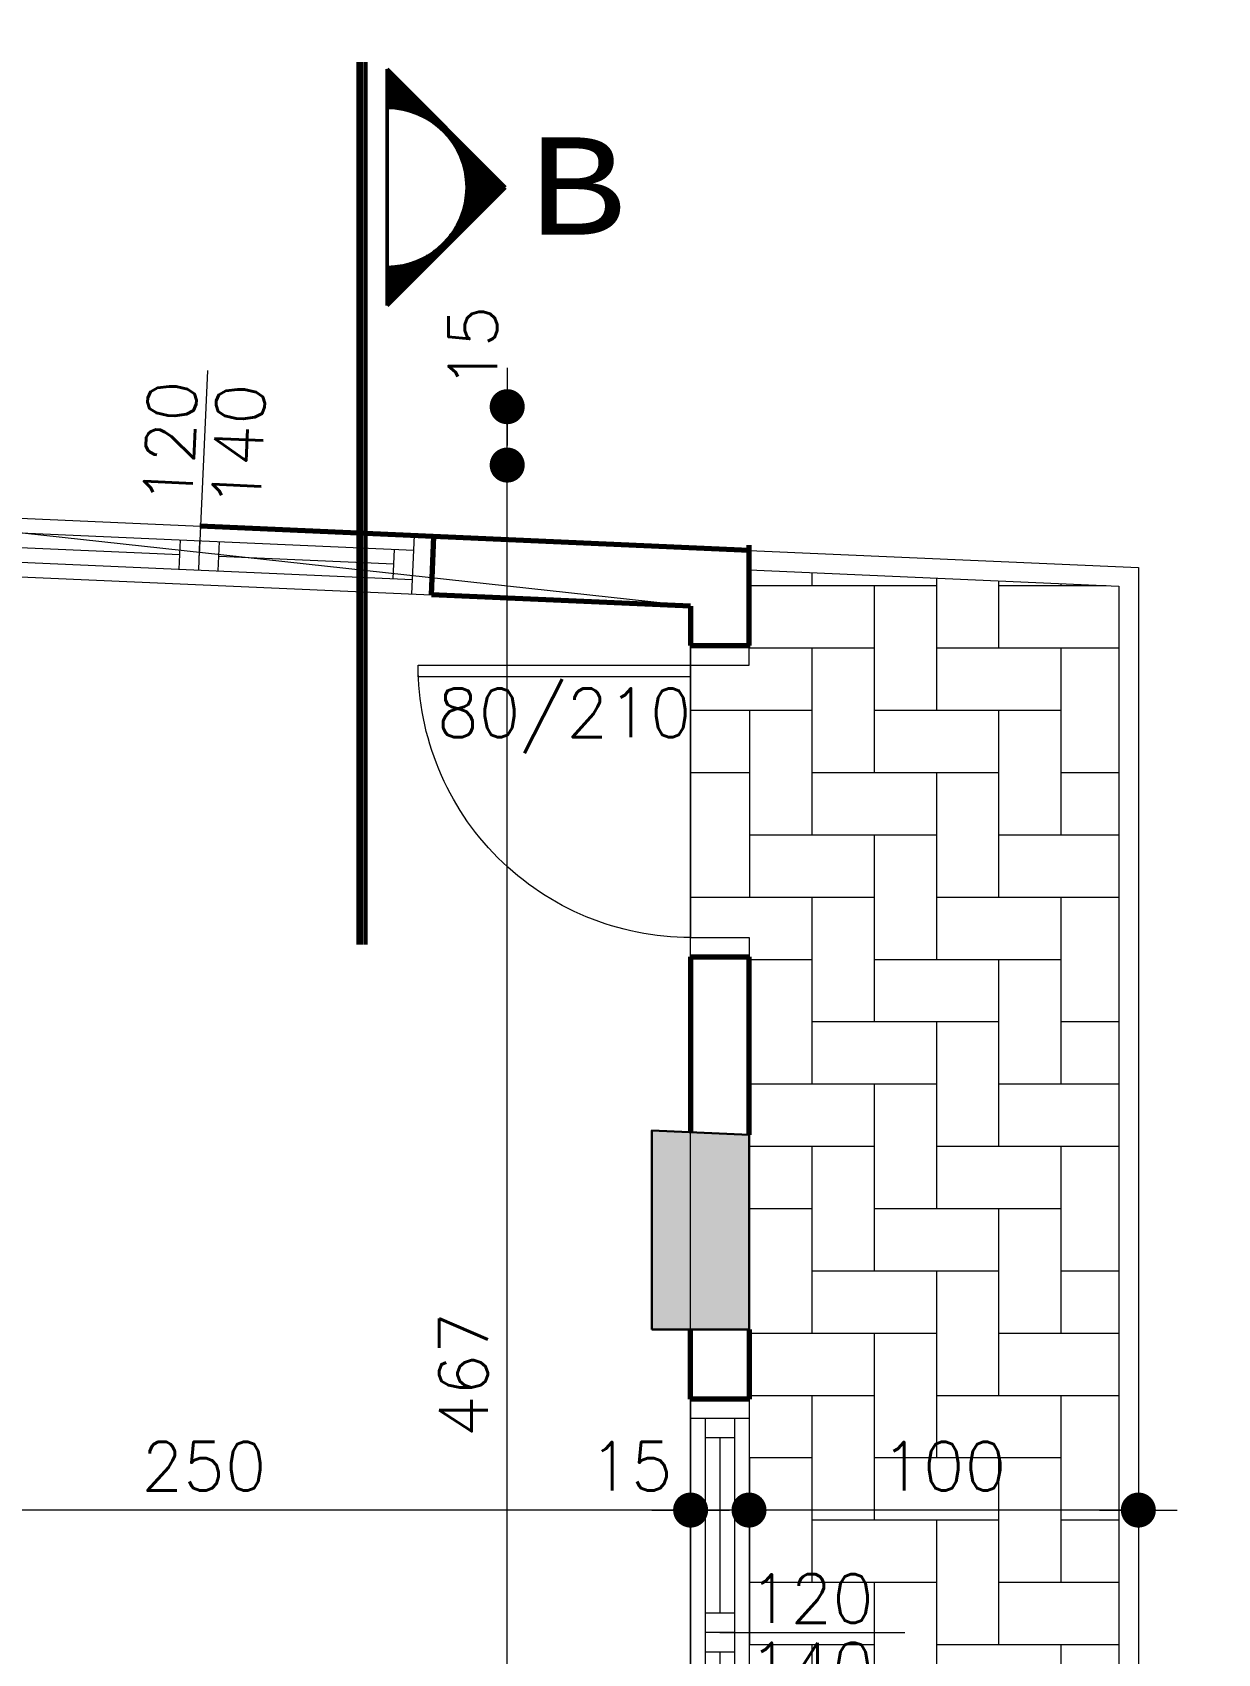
# Model space of a CAD drawing. Header units: millimetres. Extents: x 35860 to 71103, y -11298 to -8385.
# Drawn here: x 51808.3 to 52112.7, y -9506.3 to -9089.9 of the extents above; entities that cross this region are included whole.
import ezdxf
from ezdxf.enums import TextEntityAlignment as Align

# ---------------------------------------------------------------- set-up
doc = ezdxf.new("R2010")
doc.units = ezdxf.units.MM
doc.header["$MEASUREMENT"] = 0
doc.layers.get('0').update_dxf_attribs({"lineweight": 15})
doc.layers.get('Defpoints').update_dxf_attribs({"lineweight": 20})
for name, color, linetype, lineweight in [('02', 2, 'Continuous', 20), ('03_Yazı', 1, 'Continuous', 30), ('05', 4, 'Continuous', 50), ('07', 3, 'Continuous', 70), ('Aks&Tefriş', 5, 'Continuous', 20), ('Kolon', 6, 'Continuous', 30), ('Merd&Balkon', 40, 'Continuous', 20), ('Ölçü', 140, 'Continuous', 20)]:
    doc.layers.add(name, color=color, linetype=linetype, lineweight=lineweight)
doc.layers.add('Lay_X', color=45, linetype='Continuous', lineweight=13, plot=False)
doc.styles.add('0', font='txt.shx')
doc.styles.add('C', font='')
doc.styles.get('C').set_extended_font_data('Courier New Tur')
doc.dimstyles.new('2', dxfattribs={"dimtxt": 12.5, "dimasz": 1, "dimexe": 0, "dimexo": 0, "dimgap": 5, "dimtad": 1, "dimdec": 0, "dimlfac": -1, "dimzin": 12, "dimdsep": 46, "dimtxsty": '0', "dimblk": 'DOT', "dimcen": 2.5, "dimse1": 1, "dimse2": 1, "dimclrd": 256, "dimclrt": 1, "dimadec": 0, "dimazin": 0, "dimtfac": 1, "dimtdec": 0, "dimtmove": 0, "dimatfit": 0, "dimldrblk": 'DOT', "dimfxl": 1, "dimtolj": 1, "dimtzin": 0, "dimlwd": -1, "dimarcsym": 0})
doc.dimstyles.new('_VI80I', dxfattribs={"dimtxt": 15, "dimasz": 1, "dimexe": 0, "dimexo": 100, "dimgap": 5, "dimtad": 1, "dimdec": 0, "dimlfac": -1, "dimzin": 12, "dimdsep": 46, "dimtxsty": '0', "dimblk1": 'DOT80_2', "dimblk2": 'DOT80_1', "dimsah": 1, "dimcen": 2.5, "dimse1": 1, "dimse2": 1, "dimclrd": 256, "dimclrt": 1, "dimadec": 8, "dimazin": 0, "dimtfac": 1, "dimtdec": 0, "dimtmove": 0, "dimatfit": 0, "dimldrblk": 'DOT', "dimfxl": 1, "dimtolj": 1, "dimtzin": 0, "dimlwd": -1, "dimarcsym": 0})

# ---------------------------------------------------------------- blocks, each defined once
blk = doc.blocks.new('P_X_D_2_15-120')
at = {"layer": '02'}
for p, q in [((0, 55), (0, 7.5)), ((-60, 15), (60, 15)), ((-55, 0), (-55, 15)), ((55, 0), (55, 15)), ((-55, 11.25), (55, 11.25)), ((-50, 3.75), (-50, 11.25)), ((-5, 3.75), (-5, 11.25)), ((0, 3.75), (0, 11.25)), ((5, 3.75), (5, 11.25)), ((50, 3.75), (50, 11.25)), ((-50, 7.5), (-5, 7.5)), ((5, 7.5), (50, 7.5)), ((-60, 0), (60, 0)), ((-55, 3.75), (55, 3.75))]:
    blk.add_line(p, q, dxfattribs=at)
at = {"layer": '07'}
for p, q in [((-60, 0), (-60, 15)), ((60, 0), (60, 15))]:
    blk.add_line(p, q, dxfattribs=at)
at = {"layer": '03_Yazı', "style": '0', "flags": 8}
for tag, p in [('120', (-2.5, 20)), ('140', (15.09, 20))]:
    blk.add_attdef(tag, p, '', height=12.5, rotation=90, dxfattribs=at)
blk = doc.blocks.new('K_X_D_4_15-80')
at = {"layer": '02'}
blk.add_line((15, 0), (18, 0), dxfattribs=at)
blk.add_lwpolyline([(18, 0), (18, 70), (15, 70), (15, 0), (85, 0, 0.414214), (15, 70)], format="xyb", dxfattribs=at)
for points in [[(10, 0), (15, 0), (15, -15), (10, -15)], [(90, 0), (85, 0), (85, -15), (90, -15)]]:
    blk.add_lwpolyline(points, dxfattribs=at)
at = {"layer": '07'}
for p, q in [((10, 0), (10, -15)), ((90, 0), (90, -15))]:
    blk.add_line(p, q, dxfattribs=at)
at = {"layer": '03_Yazı', "style": '0', "flags": 8}
blk.add_attdef('80/210', (33.5, 2.64), '', height=12.5, rotation=90, dxfattribs=at)
blk = doc.blocks.new('P_X_D_1_15-120')
at = {"layer": '02'}
for p, q in [((-60, 0), (60, 0)), ((-55, -15), (-55, 0)), ((55, -15), (55, 0)), ((-55, -3.75), (55, -3.75)), ((-50, -11.25), (-50, -3.75)), ((-5, -11.25), (-5, -3.75)), ((0, -11.25), (0, -3.75)), ((5, -11.25), (5, -3.75)), ((50, -11.25), (50, -3.75)), ((-50, -7.5), (-5, -7.5)), ((0, -7.5), (0, -55)), ((5, -7.5), (50, -7.5)), ((-55, -11.25), (55, -11.25)), ((-60, -15), (60, -15))]:
    blk.add_line(p, q, dxfattribs=at)
at = {"layer": '07'}
for p, q in [((-60, -15), (-60, 0)), ((60, -15), (60, 0))]:
    blk.add_line(p, q, dxfattribs=at)
at = {"layer": '03_Yazı', "style": '0', "flags": 8}
for tag, p in [('120', (-2.5, -20)), ('140', (15.09, -20))]:
    blk.add_attdef(tag, text='', height=12.5, rotation=90, dxfattribs=at).set_placement(p, align=Align.RIGHT)
blk = doc.blocks.new('DOT')
at = {"color": 0}
blk.add_line((-10, 0), (10, 0), dxfattribs=at)
at = {"color": 0, "const_width": 4.5}
blk.add_lwpolyline([(-2.25, 0, 1), (2.25, 0, 1)], format="xyb", close=True, dxfattribs=at)
blk = doc.blocks.new('*D233')
at = {"layer": 'Defpoints', "color": 0, "transparency": 16777216}
for p in [(52092.34, -9223.42), (51992.34, -9373.42), (51992.34, -9469.45)]:
    blk.add_point(p, dxfattribs=at)
at = {"layer": 'Ölçü', "transparency": 16777216}
blk.add_line((52091.34, -9469.45), (51993.34, -9469.45), dxfattribs=at)
at = {"layer": 'Ölçü', "transparency": 16777216, "rotation": 180}
blk.add_blockref('DOT', (51992.34, -9469.45), dxfattribs=at)
at = {"layer": 'Ölçü', "transparency": 16777216}
blk.add_blockref('DOT', (52092.34, -9469.45), dxfattribs=at)
at = {"layer": 'Ölçü', "color": 1, "transparency": 16777216, "insert": (52042.34, -9458.2), "char_height": 12.5, "attachment_point": 5, "style": '0'}
blk.add_mtext('\\A1;100', dxfattribs=at)
blk = doc.blocks.new('*D234')
at = {"layer": 'Defpoints', "color": 0, "transparency": 16777216}
for p in [(51977.34, -9373.42), (51992.34, -9373.42), (51977.34, -9469.45)]:
    blk.add_point(p, dxfattribs=at)
at = {"layer": 'Ölçü', "transparency": 16777216}
for p, q in [((51976.34, -9469.45), (51948.67, -9469.45)), ((51992.34, -9469.45), (51977.34, -9469.45)), ((51993.34, -9469.45), (51994.34, -9469.45))]:
    blk.add_line(p, q, dxfattribs=at)
blk.add_blockref('DOT', (51977.34, -9469.45), dxfattribs=at)
at = {"layer": 'Ölçü', "transparency": 16777216, "rotation": 180}
blk.add_blockref('DOT', (51992.34, -9469.45), dxfattribs=at)
at = {"layer": 'Ölçü', "color": 1, "transparency": 16777216, "insert": (51962, -9458.2), "char_height": 12.5, "attachment_point": 5, "style": '0'}
blk.add_mtext('\\A1;15', dxfattribs=at)
blk = doc.blocks.new('*D235')
at = {"layer": 'Defpoints', "color": 0, "transparency": 16777216}
for p in [(51727.34, -9373.42), (51977.34, -9373.42), (51727.34, -9469.45)]:
    blk.add_point(p, dxfattribs=at)
at = {"layer": 'Ölçü', "transparency": 16777216}
blk.add_line((51976.34, -9469.45), (51728.34, -9469.45), dxfattribs=at)
at = {"layer": 'Ölçü', "transparency": 16777216, "rotation": 180}
blk.add_blockref('DOT', (51727.34, -9469.45), dxfattribs=at)
at = {"layer": 'Ölçü', "transparency": 16777216}
blk.add_blockref('DOT', (51977.34, -9469.45), dxfattribs=at)
at = {"layer": 'Ölçü', "color": 1, "transparency": 16777216, "insert": (51852.34, -9458.2), "char_height": 12.5, "attachment_point": 5, "style": '0'}
blk.add_mtext('\\A1;250', dxfattribs=at)
blk = doc.blocks.new('*D512')
at = {"layer": 'Defpoints', "color": 0, "transparency": 16777216}
for p in [(51930.23, -9201.02), (51930.43, -9201.02), (51967.34, -9668.42)]:
    blk.add_point(p, dxfattribs=at)
at = {"layer": 'Ölçü', "transparency": 16777216}
blk.add_line((51930.23, -9667.42), (51930.23, -9202.02), dxfattribs=at)
for p, rotation in [((51930.23, -9201.02), 90), ((51930.23, -9668.42), 270)]:
    blk.add_blockref('DOT', p, dxfattribs=dict(at, rotation=rotation))
at = {"layer": 'Ölçü', "color": 1, "transparency": 16777216, "insert": (51918.98, -9434.72), "char_height": 12.5, "attachment_point": 5, "rotation": 90, "style": '0'}
blk.add_mtext('\\A1;467', dxfattribs=at)
blk = doc.blocks.new('*D513')
at = {"layer": 'Defpoints', "color": 0, "transparency": 16777216}
for p in [(51929.77, -9186.03), (51930.23, -9186.03), (51930.43, -9201.02)]:
    blk.add_point(p, dxfattribs=at)
at = {"layer": 'Ölçü', "transparency": 16777216}
for p, q in [((51930.23, -9185.03), (51930.23, -9184.03)), ((51930.23, -9201.02), (51930.23, -9186.03)), ((51930.23, -9202.02), (51930.23, -9203.02))]:
    blk.add_line(p, q, dxfattribs=at)
for p, rotation in [((51930.23, -9186.03), 270), ((51930.23, -9201.02), 90)]:
    blk.add_blockref('DOT', p, dxfattribs=dict(at, rotation=rotation))
at = {"layer": 'Ölçü', "color": 1, "transparency": 16777216, "insert": (51921.42, -9170.77), "char_height": 12.5, "attachment_point": 5, "rotation": 90, "style": '0'}
blk.add_mtext('\\A1;15', dxfattribs=at)
blk = doc.blocks.new('DOT80_2')
at = {"color": 0}
blk.add_line((0, 0), (0, -80), dxfattribs=at)
blk.add_blockref('DOT', (0, 0))
blk = doc.blocks.new('DOT80_1')
at = {"color": 0}
blk.add_line((0, 0), (0, 80), dxfattribs=at)
blk.add_blockref('DOT', (0, 0))
blk = doc.blocks.new('*D990')
at = {"layer": 'Aks&Tefriş', "transparency": 16777216}
blk.add_line((52269.94, -9559.92), (52269.94, -9441.92), dxfattribs=at)
at = {"layer": 'Defpoints', "color": 0, "transparency": 16777216}
for p in [(51992.34, -9440.92), (52269.94, -9440.92), (51992.34, -9560.92)]:
    blk.add_point(p, dxfattribs=at)
at = {"layer": 'Aks&Tefriş', "transparency": 16777216}
for name, p, rotation in [('DOT80_1', (52269.94, -9440.92), 90), ('DOT80_2', (52269.94, -9560.92), 270)]:
    blk.add_blockref(name, p, dxfattribs=dict(at, rotation=rotation))
at = {"layer": 'Aks&Tefriş', "color": 1, "transparency": 16777216, "insert": (52257.44, -9500.92), "char_height": 15, "attachment_point": 5, "rotation": 90, "style": '0'}
blk.add_mtext('\\A1;120', dxfattribs=at)
blk = doc.blocks.new('*D991')
at = {"layer": 'Aks&Tefriş', "transparency": 16777216}
blk.add_line((52269.94, -9439.92), (52269.94, -9328.38), dxfattribs=at)
at = {"layer": 'Defpoints', "color": 0, "transparency": 16777216}
for p in [(51992.34, -9327.38), (52269.94, -9327.38), (51992.34, -9440.92)]:
    blk.add_point(p, dxfattribs=at)
at = {"layer": 'Aks&Tefriş', "transparency": 16777216}
for name, p, rotation in [('DOT80_1', (52269.94, -9327.38), 90), ('DOT80_2', (52269.94, -9440.92), 270)]:
    blk.add_blockref(name, p, dxfattribs=dict(at, rotation=rotation))
at = {"layer": 'Aks&Tefriş', "color": 1, "transparency": 16777216, "insert": (52257.44, -9384.15), "char_height": 15, "attachment_point": 5, "rotation": 90, "style": '0'}
blk.add_mtext('\\A1;114', dxfattribs=at)
blk = doc.blocks.new('*D992')
at = {"layer": 'Aks&Tefriş', "transparency": 16777216}
blk.add_line((52269.94, -9326.38), (52269.94, -9248.38), dxfattribs=at)
at = {"layer": 'Defpoints', "color": 0, "transparency": 16777216}
for p in [(51992.34, -9247.38), (52269.94, -9247.38), (51992.34, -9327.38)]:
    blk.add_point(p, dxfattribs=at)
at = {"layer": 'Aks&Tefriş', "transparency": 16777216}
for name, p, rotation in [('DOT80_1', (52269.94, -9247.38), 90), ('DOT80_2', (52269.94, -9327.38), 270)]:
    blk.add_blockref(name, p, dxfattribs=dict(at, rotation=rotation))
at = {"layer": 'Aks&Tefriş', "color": 1, "transparency": 16777216, "insert": (52257.44, -9287.38), "char_height": 15, "attachment_point": 5, "rotation": 90, "style": '0'}
blk.add_mtext('\\A1;80', dxfattribs=at)
blk = doc.blocks.new('*D993')
at = {"layer": 'Aks&Tefriş', "transparency": 16777216}
blk.add_line((52269.94, -9246.38), (52269.94, -9223.94), dxfattribs=at)
at = {"layer": 'Defpoints', "color": 0, "transparency": 16777216}
for p in [(51992.34, -9222.94), (52269.94, -9222.94), (51992.34, -9247.38)]:
    blk.add_point(p, dxfattribs=at)
at = {"layer": 'Aks&Tefriş', "transparency": 16777216}
for name, p, rotation in [('DOT80_1', (52269.94, -9222.94), 90), ('DOT80_2', (52269.94, -9247.38), 270)]:
    blk.add_blockref(name, p, dxfattribs=dict(at, rotation=rotation))
at = {"layer": 'Aks&Tefriş', "color": 1, "transparency": 16777216, "insert": (52257.44, -9237.38), "char_height": 15, "attachment_point": 5, "rotation": 90, "style": '0'}
blk.add_mtext('\\A1;24', dxfattribs=at)
blk = doc.blocks.new('*D994')
at = {"layer": 'Aks&Tefriş', "transparency": 16777216}
blk.add_line((51991.34, -8999.9), (51912.48, -8999.9), dxfattribs=at)
at = {"layer": 'Defpoints', "color": 0, "transparency": 16777216}
for p in [(51911.48, -8999.9), (51992.34, -9173.19), (51911.48, -9219.37)]:
    blk.add_point(p, dxfattribs=at)
at = {"layer": 'Aks&Tefriş', "transparency": 16777216, "rotation": 180}
blk.add_blockref('DOT80_1', (51911.48, -8999.9), dxfattribs=at)
at = {"layer": 'Aks&Tefriş', "transparency": 16777216}
blk.add_blockref('DOT80_2', (51992.34, -8999.9), dxfattribs=at)
at = {"layer": 'Aks&Tefriş', "color": 1, "transparency": 16777216, "insert": (51951.91, -8987.4), "char_height": 15, "attachment_point": 5, "style": '0'}
blk.add_mtext('\\A1;81', dxfattribs=at)
blk = doc.blocks.new('*D995')
at = {"layer": 'Aks&Tefriş', "transparency": 16777216}
blk.add_line((51910.48, -8999.9), (51792.6, -8999.9), dxfattribs=at)
at = {"layer": 'Defpoints', "color": 0, "transparency": 16777216}
for p in [(51791.6, -8999.9), (51791.6, -9214.09), (51911.48, -9219.37)]:
    blk.add_point(p, dxfattribs=at)
at = {"layer": 'Aks&Tefriş', "transparency": 16777216, "rotation": 180}
blk.add_blockref('DOT80_1', (51791.6, -8999.9), dxfattribs=at)
at = {"layer": 'Aks&Tefriş', "transparency": 16777216}
blk.add_blockref('DOT80_2', (51911.48, -8999.9), dxfattribs=at)
at = {"layer": 'Aks&Tefriş', "color": 1, "transparency": 16777216, "insert": (51851.54, -8987.4), "char_height": 15, "attachment_point": 5, "style": '0'}
blk.add_mtext('\\A1;120', dxfattribs=at)

msp = doc.modelspace()

# ---------------------------------------------------------------- hatches: boundary and pattern name
h = msp.add_hatch()
h.set_pattern_fill('SERAMIK9', color=256, scale=4, style=0, pattern_type=2)
h.set_pattern_definition([(0, (1960.531, 0), (16, 16), [48, -16]), (90, (1976.531, 0), (-16, -16), [48, -16])])
h.paths.add_polyline_path([(52087.34, -9232.13), (51992.34, -9227.94), (51992.34, -9247.38), (51992.34, -9252.38), (51977.34, -9252.38), (51977.34, -9322.38), (51992.34, -9322.38), (51992.34, -9327.38), (51992.34, -9373.08), (51992.34, -9423.08), (51992.34, -9440.92), (51992.34, -9560.92), (51992.34, -9628.42), (51992.34, -9678.42), (51992.34, -9703.42), (51992.34, -9753.42), (51992.34, -9824.67), (51992.34, -9874.67), (51992.34, -9983.42), (51992.34, -9990.92), (52082.34, -9990.92), (52082.34, -9940.92), (52087.34, -9940.92)])
h.paths.add_polyline_path([(51994.21, -9519.14), (52027.54, -9519.14), (52027.54, -9500.39), (51994.21, -9500.39)], flags=24)
h.paths.add_polyline_path([(51994.21, -9501.55), (52027.54, -9501.55), (52027.54, -9482.8), (51994.21, -9482.8)], flags=24)
h.paths.add_polyline_path([(52026.71, -9448.82), (52057.96, -9448.82), (52057.96, -9467.57), (52026.71, -9467.57)], flags=24)
h.paths.add_polyline_path([(52026.71, -9690.17), (52057.96, -9690.17), (52057.96, -9708.92), (52026.71, -9708.92)], flags=24)
h.paths.add_polyline_path([(52010.89, -9725.77), (52032.08, -9725.77), (52032.08, -9710.77), (52010.89, -9710.77)], flags=24)
h.paths.add_polyline_path([(52010.89, -9739.54), (52032.08, -9739.54), (52032.08, -9724.54), (52010.89, -9724.54)], flags=24)
h.paths.add_polyline_path([(52010.89, -9846.92), (52032.08, -9846.92), (52032.08, -9831.92), (52010.89, -9831.92)], flags=24)
h.paths.add_polyline_path([(52010.89, -9860.69), (52032.08, -9860.69), (52032.08, -9845.69), (52010.89, -9845.69)], flags=24)
h.paths.add_polyline_path([(51987.66, -9638.21), (52090.09, -9638.21), (52090.09, -9614.55), (51987.66, -9614.55)], flags=9)
h = msp.add_hatch()
h.set_pattern_fill('ANSI33', color=256, scale=30, style=0)
h.paths.add_polyline_path([(51092.34, -9384.52), (51092.34, -9333.42), (51117.34, -9334.52), (51117.34, -9384.52)])
h.paths.add_polyline_path([(51507.34, -9402.81), (51507.34, -9351.71), (51532.34, -9352.81), (51532.34, -9402.81)])
h.paths.add_polyline_path([(51967.34, -9423.08), (51967.34, -9371.98), (51992.34, -9373.08), (51992.34, -9423.08)])
h.paths.add_polyline_path([(51702.34, -9360.3), (51727.34, -9361.4), (51727.34, -9411.4), (51702.34, -9411.4)])
h.paths.add_polyline_path([(51992.34, -9983.42), (51932.34, -9983.42), (51932.34, -10013.42), (51992.34, -10013.42)])
h.paths.add_polyline_path([(51967.34, -9628.42), (51992.34, -9628.42), (51992.34, -9678.42), (51967.34, -9678.42)])
h.paths.add_polyline_path([(51532.34, -9638.42), (51532.34, -9678.42), (51507.34, -9678.42), (51507.34, -9638.42)])
h.paths.add_polyline_path([(51142.34, -9678.42), (51092.34, -9678.42), (51092.34, -9653.42), (51142.34, -9653.42)])
h.paths.add_polyline_path([(51132.34, -9893.42), (51092.34, -9893.42), (51092.34, -9923.42), (51132.34, -9923.42)])
h.paths.add_polyline_path([(51117.34, -10623.42), (51117.34, -10573.42), (51092.34, -10573.42), (51092.34, -10623.42)])
h.paths.add_polyline_path([(51967.34, -10368.42), (51992.34, -10368.42), (51992.34, -10318.42), (51967.34, -10318.42)])
h.paths.add_polyline_path([(51532.34, -10368.42), (51532.34, -10318.42), (51507.34, -10318.42), (51507.34, -10368.42)])
h.paths.add_polyline_path([(51432.34, -10138.42), (51407.34, -10138.42), (51407.34, -10073.42), (51432.34, -10073.42)])
h.paths.add_polyline_path([(51432.34, -9923.42), (51432.34, -9858.42), (51407.34, -9858.42), (51407.34, -9923.42)])
h.paths.add_polyline_path([(51702.34, -9873.42), (51702.34, -9878.42), (51707.34, -9878.42), (51797.34, -9878.42), (51797.34, -9858.42), (51702.34, -9858.42)])
h.paths.add_polyline_path([(51702.34, -10133.42), (51702.34, -10118.42), (51797.34, -10118.42), (51797.34, -10138.42), (51702.34, -10138.42)])
h.paths.add_polyline_path([(51142.34, -10318.42), (51092.34, -10318.42), (51092.34, -10343.42), (51142.34, -10343.42)])
h.paths.add_polyline_path([(51702.34, -10623.42), (51727.34, -10623.42), (51727.34, -10573.42), (51702.34, -10573.42)])
h.paths.add_polyline_path([(51967.34, -10623.42), (51992.34, -10623.42), (51992.34, -10573.42), (51967.34, -10573.42)])
h.paths.add_polyline_path([(51532.34, -10623.42), (51532.34, -10573.42), (51507.34, -10573.42), (51507.34, -10623.42)])

# ---------------------------------------------------------------- linework, layer by layer
at = {"layer": '05', "ltscale": 3}
for p, q in [((51891.93, -9324.16), (51891.93, -9097.5)), ((51891.93, -9324.16), (51891.93, -9097.5)), ((51891.93, -9324.16), (51891.93, -9097.5)), ((51892.93, -9324.16), (51892.93, -9097.5)), ((51892.93, -9324.16), (51892.93, -9097.5)), ((51892.93, -9324.16), (51892.93, -9097.5)), ((51893.93, -9324.16), (51893.93, -9097.5)), ((51893.93, -9324.16), (51893.93, -9097.5)), ((51893.93, -9324.16), (51893.93, -9097.5))]:
    msp.add_line(p, q, dxfattribs=at)
at = {"layer": '05'}
for p, q in [((51899.37, -9099.36), (51899.37, -9160.04)), ((51929.71, -9129.7), (51899.37, -9099.36)), ((51899.37, -9099.36), (51899.37, -9160.04)), ((51929.71, -9129.7), (51899.37, -9099.36)), ((51899.37, -9099.36), (51899.37, -9160.04)), ((51929.71, -9129.7), (51899.37, -9099.36)), ((51899.37, -9099.79), (51899.59, -9099.58)), ((51899.37, -9099.79), (51899.59, -9099.58)), ((51899.37, -9099.79), (51899.59, -9099.58)), ((51899.37, -9100.4), (51899.89, -9099.88)), ((51899.37, -9100.4), (51899.89, -9099.88)), ((51899.37, -9100.4), (51899.89, -9099.88)), ((51899.37, -9101.01), (51900.2, -9100.18)), ((51899.37, -9101.01), (51900.2, -9100.18)), ((51899.37, -9101.01), (51900.2, -9100.18)), ((51899.37, -9101.61), (51900.5, -9100.48)), ((51899.37, -9101.61), (51900.5, -9100.48)), ((51899.37, -9101.61), (51900.5, -9100.48)), ((51899.37, -9102.22), (51900.8, -9100.79)), ((51899.37, -9102.22), (51900.8, -9100.79)), ((51899.37, -9102.22), (51900.8, -9100.79)), ((51899.37, -9102.82), (51901.1, -9101.09)), ((51899.37, -9102.82), (51901.1, -9101.09)), ((51899.37, -9102.82), (51901.1, -9101.09)), ((51899.37, -9103.43), (51901.41, -9101.39)), ((51899.37, -9103.43), (51901.41, -9101.39)), ((51899.37, -9103.43), (51901.41, -9101.39)), ((51899.37, -9104.03), (51901.71, -9101.69)), ((51899.37, -9104.03), (51901.71, -9101.69)), ((51899.37, -9104.03), (51901.71, -9101.69)), ((51899.37, -9104.64), (51902.01, -9102)), ((51899.37, -9104.64), (51902.01, -9102)), ((51899.37, -9104.64), (51902.01, -9102)), ((51899.37, -9105.24), (51902.31, -9102.3)), ((51899.37, -9105.24), (51902.31, -9102.3)), ((51899.37, -9105.24), (51902.31, -9102.3)), ((51899.37, -9105.85), (51902.62, -9102.6)), ((51899.37, -9105.85), (51902.62, -9102.6)), ((51899.37, -9105.85), (51902.62, -9102.6)), ((51899.37, -9106.45), (51902.92, -9102.9)), ((51899.37, -9106.45), (51902.92, -9102.9)), ((51899.37, -9106.45), (51902.92, -9102.9)), ((51899.37, -9107.06), (51903.22, -9103.21)), ((51899.37, -9107.06), (51903.22, -9103.21)), ((51899.37, -9107.06), (51903.22, -9103.21)), ((51899.37, -9107.66), (51903.52, -9103.51)), ((51899.37, -9107.66), (51903.52, -9103.51)), ((51899.37, -9107.66), (51903.52, -9103.51)), ((51899.37, -9108.27), (51903.83, -9103.81)), ((51899.37, -9108.27), (51903.83, -9103.81)), ((51899.37, -9108.27), (51903.83, -9103.81)), ((51899.37, -9108.87), (51904.13, -9104.11)), ((51899.37, -9108.87), (51904.13, -9104.11)), ((51899.37, -9108.87), (51904.13, -9104.11)), ((51899.68, -9109.16), (51904.43, -9104.42)), ((51899.68, -9109.16), (51904.43, -9104.42)), ((51899.68, -9109.16), (51904.43, -9104.42)), ((51900.27, -9109.18), (51904.73, -9104.72)), ((51900.27, -9109.18), (51904.73, -9104.72)), ((51900.27, -9109.18), (51904.73, -9104.72)), ((51900.84, -9109.21), (51905.04, -9105.02)), ((51900.84, -9109.21), (51905.04, -9105.02)), ((51900.84, -9109.21), (51905.04, -9105.02)), ((51901.4, -9109.26), (51905.34, -9105.32)), ((51901.4, -9109.26), (51905.34, -9105.32)), ((51901.4, -9109.26), (51905.34, -9105.32)), ((51901.94, -9109.32), (51905.64, -9105.63)), ((51901.94, -9109.32), (51905.64, -9105.63)), ((51901.94, -9109.32), (51905.64, -9105.63)), ((51902.48, -9109.4), (51905.94, -9105.93)), ((51902.48, -9109.4), (51905.94, -9105.93)), ((51902.48, -9109.4), (51905.94, -9105.93)), ((51902.99, -9109.48), (51906.25, -9106.23)), ((51902.99, -9109.48), (51906.25, -9106.23)), ((51902.99, -9109.48), (51906.25, -9106.23)), ((51903.5, -9109.58), (51906.55, -9106.53)), ((51903.5, -9109.58), (51906.55, -9106.53)), ((51903.5, -9109.58), (51906.55, -9106.53)), ((51904, -9109.69), (51906.85, -9106.84)), ((51904, -9109.69), (51906.85, -9106.84)), ((51904, -9109.69), (51906.85, -9106.84)), ((51904.49, -9109.81), (51907.15, -9107.14)), ((51904.49, -9109.81), (51907.15, -9107.14)), ((51904.49, -9109.81), (51907.15, -9107.14)), ((51904.96, -9109.94), (51907.46, -9107.44)), ((51904.96, -9109.94), (51907.46, -9107.44)), ((51904.96, -9109.94), (51907.46, -9107.44)), ((51905.43, -9110.07), (51907.76, -9107.74)), ((51905.43, -9110.07), (51907.76, -9107.74)), ((51905.43, -9110.07), (51907.76, -9107.74)), ((51905.89, -9110.22), (51908.06, -9108.05)), ((51905.89, -9110.22), (51908.06, -9108.05)), ((51905.89, -9110.22), (51908.06, -9108.05)), ((51906.34, -9110.38), (51908.36, -9108.35)), ((51906.34, -9110.38), (51908.36, -9108.35)), ((51906.34, -9110.38), (51908.36, -9108.35)), ((51906.78, -9110.54), (51908.67, -9108.65)), ((51906.78, -9110.54), (51908.67, -9108.65)), ((51906.78, -9110.54), (51908.67, -9108.65)), ((51907.21, -9110.72), (51908.97, -9108.95)), ((51907.21, -9110.72), (51908.97, -9108.95)), ((51907.21, -9110.72), (51908.97, -9108.95)), ((51907.63, -9110.9), (51909.27, -9109.26)), ((51907.63, -9110.9), (51909.27, -9109.26)), ((51907.63, -9110.9), (51909.27, -9109.26)), ((51908.05, -9111.08), (51909.57, -9109.56)), ((51908.05, -9111.08), (51909.57, -9109.56)), ((51908.05, -9111.08), (51909.57, -9109.56)), ((51908.46, -9111.28), (51909.88, -9109.86)), ((51908.46, -9111.28), (51909.88, -9109.86)), ((51908.46, -9111.28), (51909.88, -9109.86)), ((51908.86, -9111.48), (51910.18, -9110.16)), ((51908.86, -9111.48), (51910.18, -9110.16)), ((51908.86, -9111.48), (51910.18, -9110.16)), ((51909.25, -9111.7), (51910.48, -9110.47)), ((51909.25, -9111.7), (51910.48, -9110.47)), ((51909.25, -9111.7), (51910.48, -9110.47)), ((51909.64, -9111.91), (51910.79, -9110.77)), ((51909.64, -9111.91), (51910.79, -9110.77)), ((51909.64, -9111.91), (51910.79, -9110.77)), ((51910.02, -9112.14), (51911.09, -9111.07)), ((51910.02, -9112.14), (51911.09, -9111.07)), ((51910.02, -9112.14), (51911.09, -9111.07)), ((51910.39, -9112.37), (51911.39, -9111.37)), ((51910.39, -9112.37), (51911.39, -9111.37)), ((51910.39, -9112.37), (51911.39, -9111.37)), ((51910.76, -9112.61), (51911.69, -9111.68)), ((51910.76, -9112.61), (51911.69, -9111.68)), ((51910.76, -9112.61), (51911.69, -9111.68)), ((51911.12, -9112.85), (51912, -9111.98)), ((51911.12, -9112.85), (51912, -9111.98)), ((51911.12, -9112.85), (51912, -9111.98)), ((51911.47, -9113.11), (51912.3, -9112.28)), ((51911.47, -9113.11), (51912.3, -9112.28)), ((51911.47, -9113.11), (51912.3, -9112.28)), ((51911.82, -9113.36), (51912.6, -9112.58)), ((51911.82, -9113.36), (51912.6, -9112.58)), ((51911.82, -9113.36), (51912.6, -9112.58)), ((51912.16, -9113.63), (51912.9, -9112.89)), ((51912.16, -9113.63), (51912.9, -9112.89)), ((51912.16, -9113.63), (51912.9, -9112.89)), ((51912.49, -9113.9), (51913.21, -9113.19)), ((51912.49, -9113.9), (51913.21, -9113.19)), ((51912.49, -9113.9), (51913.21, -9113.19)), ((51912.82, -9114.18), (51913.51, -9113.49)), ((51912.82, -9114.18), (51913.51, -9113.49)), ((51912.82, -9114.18), (51913.51, -9113.49)), ((51913.14, -9114.46), (51913.81, -9113.79)), ((51913.14, -9114.46), (51913.81, -9113.79)), ((51913.14, -9114.46), (51913.81, -9113.79)), ((51913.46, -9114.75), (51914.11, -9114.1)), ((51913.46, -9114.75), (51914.11, -9114.1)), ((51913.46, -9114.75), (51914.11, -9114.1)), ((51913.77, -9115.05), (51914.42, -9114.4)), ((51913.77, -9115.05), (51914.42, -9114.4)), ((51913.77, -9115.05), (51914.42, -9114.4)), ((51914.07, -9115.35), (51914.72, -9114.7)), ((51914.07, -9115.35), (51914.72, -9114.7)), ((51914.07, -9115.35), (51914.72, -9114.7)), ((51914.36, -9115.66), (51915.02, -9115)), ((51914.36, -9115.66), (51915.02, -9115)), ((51914.36, -9115.66), (51915.02, -9115)), ((51914.65, -9115.98), (51915.32, -9115.31)), ((51914.65, -9115.98), (51915.32, -9115.31)), ((51914.65, -9115.98), (51915.32, -9115.31)), ((51914.94, -9116.3), (51915.63, -9115.61)), ((51914.94, -9116.3), (51915.63, -9115.61)), ((51914.94, -9116.3), (51915.63, -9115.61)), ((51915.21, -9116.63), (51915.93, -9115.91)), ((51915.21, -9116.63), (51915.93, -9115.91)), ((51915.21, -9116.63), (51915.93, -9115.91)), ((51915.48, -9116.96), (51916.23, -9116.22)), ((51915.48, -9116.96), (51916.23, -9116.22)), ((51915.48, -9116.96), (51916.23, -9116.22)), ((51915.75, -9117.3), (51916.53, -9116.52)), ((51915.75, -9117.3), (51916.53, -9116.52)), ((51915.75, -9117.3), (51916.53, -9116.52)), ((51916, -9117.65), (51916.84, -9116.82)), ((51916, -9117.65), (51916.84, -9116.82)), ((51916, -9117.65), (51916.84, -9116.82)), ((51916.26, -9118.01), (51917.14, -9117.12)), ((51916.26, -9118.01), (51917.14, -9117.12)), ((51916.26, -9118.01), (51917.14, -9117.12)), ((51916.5, -9118.37), (51917.44, -9117.43)), ((51916.5, -9118.37), (51917.44, -9117.43)), ((51916.5, -9118.37), (51917.44, -9117.43)), ((51916.74, -9118.73), (51917.74, -9117.73)), ((51916.74, -9118.73), (51917.74, -9117.73)), ((51916.74, -9118.73), (51917.74, -9117.73)), ((51916.97, -9119.11), (51918.05, -9118.03)), ((51916.97, -9119.11), (51918.05, -9118.03)), ((51916.97, -9119.11), (51918.05, -9118.03)), ((51917.19, -9119.49), (51918.35, -9118.33)), ((51917.19, -9119.49), (51918.35, -9118.33)), ((51917.19, -9119.49), (51918.35, -9118.33)), ((51917.41, -9119.88), (51918.65, -9118.64)), ((51917.41, -9119.88), (51918.65, -9118.64)), ((51917.41, -9119.88), (51918.65, -9118.64)), ((51917.62, -9120.27), (51918.95, -9118.94)), ((51917.62, -9120.27), (51918.95, -9118.94)), ((51917.62, -9120.27), (51918.95, -9118.94)), ((51917.82, -9120.68), (51919.26, -9119.24)), ((51917.82, -9120.68), (51919.26, -9119.24)), ((51917.82, -9120.68), (51919.26, -9119.24)), ((51918.02, -9121.09), (51919.56, -9119.54)), ((51918.02, -9121.09), (51919.56, -9119.54)), ((51918.02, -9121.09), (51919.56, -9119.54)), ((51918.2, -9121.5), (51919.86, -9119.85)), ((51918.2, -9121.5), (51919.86, -9119.85)), ((51918.2, -9121.5), (51919.86, -9119.85)), ((51918.38, -9121.93), (51920.16, -9120.15)), ((51918.38, -9121.93), (51920.16, -9120.15)), ((51918.38, -9121.93), (51920.16, -9120.15)), ((51918.55, -9122.36), (51920.47, -9120.45)), ((51918.55, -9122.36), (51920.47, -9120.45)), ((51918.55, -9122.36), (51920.47, -9120.45)), ((51918.72, -9122.81), (51920.77, -9120.75)), ((51918.72, -9122.81), (51920.77, -9120.75)), ((51918.72, -9122.81), (51920.77, -9120.75)), ((51918.87, -9123.26), (51921.07, -9121.06)), ((51918.87, -9123.26), (51921.07, -9121.06)), ((51918.87, -9123.26), (51921.07, -9121.06)), ((51919.02, -9123.72), (51921.37, -9121.36)), ((51919.02, -9123.72), (51921.37, -9121.36)), ((51919.02, -9123.72), (51921.37, -9121.36)), ((51919.15, -9124.18), (51921.68, -9121.66)), ((51919.15, -9124.18), (51921.68, -9121.66)), ((51919.15, -9124.18), (51921.68, -9121.66)), ((51919.28, -9124.66), (51921.98, -9121.96)), ((51919.28, -9124.66), (51921.98, -9121.96)), ((51919.28, -9124.66), (51921.98, -9121.96)), ((51919.4, -9125.15), (51922.28, -9122.27)), ((51919.4, -9125.15), (51922.28, -9122.27)), ((51919.4, -9125.15), (51922.28, -9122.27)), ((51919.51, -9125.65), (51922.58, -9122.57)), ((51919.51, -9125.65), (51922.58, -9122.57)), ((51919.51, -9125.65), (51922.58, -9122.57)), ((51919.6, -9126.16), (51922.89, -9122.87)), ((51919.6, -9126.16), (51922.89, -9122.87)), ((51919.6, -9126.16), (51922.89, -9122.87)), ((51919.69, -9126.68), (51923.19, -9123.17)), ((51919.69, -9126.68), (51923.19, -9123.17)), ((51919.69, -9126.68), (51923.19, -9123.17)), ((51919.76, -9127.21), (51923.49, -9123.48)), ((51919.76, -9127.21), (51923.49, -9123.48)), ((51919.76, -9127.21), (51923.49, -9123.48)), ((51918.64, -9136.8), (51927.73, -9127.71)), ((51918.64, -9136.8), (51927.73, -9127.71)), ((51918.64, -9136.8), (51927.73, -9127.71)), ((51918.96, -9135.88), (51927.43, -9127.41)), ((51918.96, -9135.88), (51927.43, -9127.41)), ((51918.96, -9135.88), (51927.43, -9127.41)), ((51919.21, -9135.02), (51927.12, -9127.11)), ((51919.21, -9135.02), (51927.12, -9127.11)), ((51919.21, -9135.02), (51927.12, -9127.11)), ((51919.4, -9134.22), (51926.82, -9126.8)), ((51919.4, -9134.22), (51926.82, -9126.8)), ((51919.4, -9134.22), (51926.82, -9126.8)), ((51919.56, -9133.46), (51926.52, -9126.5)), ((51919.56, -9133.46), (51926.52, -9126.5)), ((51919.56, -9133.46), (51926.52, -9126.5)), ((51919.68, -9132.73), (51926.22, -9126.2)), ((51919.68, -9132.73), (51926.22, -9126.2)), ((51919.68, -9132.73), (51926.22, -9126.2)), ((51919.78, -9132.03), (51925.91, -9125.9)), ((51919.78, -9132.03), (51925.91, -9125.9)), ((51919.78, -9132.03), (51925.91, -9125.9)), ((51919.82, -9127.76), (51923.79, -9123.78)), ((51919.82, -9127.76), (51923.79, -9123.78)), ((51919.82, -9127.76), (51923.79, -9123.78)), ((51919.84, -9131.36), (51925.61, -9125.59)), ((51919.84, -9131.36), (51925.61, -9125.59)), ((51919.84, -9131.36), (51925.61, -9125.59)), ((51919.86, -9128.32), (51924.1, -9124.08)), ((51919.86, -9128.32), (51924.1, -9124.08)), ((51919.86, -9128.32), (51924.1, -9124.08)), ((51919.88, -9130.72), (51925.31, -9125.29)), ((51919.88, -9130.72), (51925.31, -9125.29)), ((51919.88, -9130.72), (51925.31, -9125.29)), ((51919.89, -9128.89), (51924.4, -9124.38)), ((51919.89, -9128.89), (51924.4, -9124.38)), ((51919.89, -9128.89), (51924.4, -9124.38)), ((51919.9, -9130.09), (51925, -9124.99)), ((51919.9, -9130.09), (51925, -9124.99)), ((51919.9, -9130.09), (51925, -9124.99)), ((51919.91, -9129.48), (51924.7, -9124.69)), ((51919.91, -9129.48), (51924.7, -9124.69)), ((51919.91, -9129.48), (51924.7, -9124.69)), ((51899.37, -9159.09), (51929.24, -9129.22)), ((51899.37, -9159.09), (51929.24, -9129.22)), ((51899.37, -9159.09), (51929.24, -9129.22)), ((51899.37, -9159.7), (51929.54, -9129.53)), ((51899.37, -9159.7), (51929.54, -9129.53)), ((51899.37, -9159.7), (51929.54, -9129.53)), ((51899.37, -9160.04), (51929.71, -9129.7)), ((51899.37, -9160.04), (51929.71, -9129.7)), ((51899.37, -9160.04), (51929.71, -9129.7)), ((51915.68, -9142.18), (51928.94, -9128.92)), ((51915.68, -9142.18), (51928.94, -9128.92)), ((51915.68, -9142.18), (51928.94, -9128.92)), ((51916.97, -9140.29), (51928.64, -9128.62)), ((51916.97, -9140.29), (51928.64, -9128.62)), ((51916.97, -9140.29), (51928.64, -9128.62)), ((51917.71, -9138.94), (51928.33, -9128.32)), ((51917.71, -9138.94), (51928.33, -9128.32)), ((51917.71, -9138.94), (51928.33, -9128.32)), ((51918.24, -9137.8), (51928.03, -9128.01)), ((51918.24, -9137.8), (51928.03, -9128.01)), ((51918.24, -9137.8), (51928.03, -9128.01)), ((51899.37, -9158.49), (51911.85, -9146.01)), ((51899.37, -9158.49), (51911.85, -9146.01)), ((51899.37, -9158.49), (51911.85, -9146.01)), ((51899.37, -9157.88), (51909.96, -9147.3)), ((51899.37, -9157.88), (51909.96, -9147.3)), ((51899.37, -9157.88), (51909.96, -9147.3)), ((51899.37, -9157.28), (51908.61, -9148.04)), ((51899.37, -9157.28), (51908.61, -9148.04)), ((51899.37, -9157.28), (51908.61, -9148.04)), ((51899.37, -9156.67), (51907.48, -9148.57)), ((51899.37, -9156.67), (51907.48, -9148.57)), ((51899.37, -9156.67), (51907.48, -9148.57)), ((51899.37, -9156.07), (51906.47, -9148.97)), ((51899.37, -9156.07), (51906.47, -9148.97)), ((51899.37, -9156.07), (51906.47, -9148.97)), ((51899.37, -9155.46), (51905.55, -9149.28)), ((51899.37, -9155.46), (51905.55, -9149.28)), ((51899.37, -9155.46), (51905.55, -9149.28)), ((51899.37, -9154.86), (51904.7, -9149.53)), ((51899.37, -9154.86), (51904.7, -9149.53)), ((51899.37, -9154.86), (51904.7, -9149.53)), ((51899.37, -9154.25), (51903.89, -9149.73)), ((51899.37, -9154.25), (51903.89, -9149.73)), ((51899.37, -9154.25), (51903.89, -9149.73)), ((51899.37, -9153.65), (51903.13, -9149.89)), ((51899.37, -9153.65), (51903.13, -9149.89)), ((51899.37, -9153.65), (51903.13, -9149.89)), ((51899.37, -9153.04), (51902.4, -9150.01)), ((51899.37, -9153.04), (51902.4, -9150.01)), ((51899.37, -9153.04), (51902.4, -9150.01)), ((51899.37, -9152.44), (51901.71, -9150.1)), ((51899.37, -9152.44), (51901.71, -9150.1)), ((51899.37, -9152.44), (51901.71, -9150.1)), ((51899.37, -9151.83), (51901.04, -9150.17)), ((51899.37, -9151.83), (51901.04, -9150.17)), ((51899.37, -9151.83), (51901.04, -9150.17)), ((51899.37, -9151.23), (51900.39, -9150.21)), ((51899.37, -9151.23), (51900.39, -9150.21)), ((51899.37, -9151.23), (51900.39, -9150.21)), ((51899.37, -9150.62), (51899.76, -9150.23)), ((51899.37, -9150.62), (51899.76, -9150.23)), ((51899.37, -9150.62), (51899.76, -9150.23))]:
    msp.add_line(p, q, dxfattribs=at)
msp.add_arc((51899.37, -9129.7), 20.54, 270, 90, dxfattribs=at)
msp.add_arc((51899.37, -9129.7), 20.54, 270, 90, dxfattribs=at)
msp.add_arc((51899.37, -9129.7), 20.54, 270, 90, dxfattribs=at)
at = {"layer": '07'}
for p, q in [((51992.34, -9222.94), (51851.31, -9216.72)), ((51992.34, -9247.38), (51992.34, -9221.61)), ((51977.34, -9237.29), (51910.76, -9234.36)), ((51977.34, -9237.29), (51977.34, -9247.38)), ((51977.34, -9327.38), (51977.34, -9372.42)), ((51992.34, -9373.08), (51992.34, -9327.38)), ((51977.34, -9440.92), (51977.34, -9423.08)), ((51992.34, -9423.08), (51992.34, -9440.92))]:
    msp.add_line(p, q, dxfattribs=at)
at = {"layer": 'Kolon'}
msp.add_lwpolyline([(51967.34, -9423.08), (51967.34, -9371.98), (51992.34, -9373.08), (51992.34, -9423.08), (51992.34, -9423.08)], close=True, dxfattribs=at)
at = {"layer": 'Lay_X'}
msp.add_lwpolyline([(51727.34, -9209.97), (51727.34, -9668.42), (51977.34, -9668.42), (51977.34, -9237.29)], close=True, dxfattribs=at)
at = {"layer": 'Merd&Balkon'}
for p, q in [((51992.34, -9222.94), (52092.34, -9227.34)), ((52092.34, -9227.34), (52092.34, -9940.92)), ((51992.34, -9227.94), (52087.34, -9232.13)), ((52087.34, -9232.13), (52087.34, -9940.92))]:
    msp.add_line(p, q, dxfattribs=at)

# ---------------------------------------------------------------- block references
at = {"layer": '02', "rotation": 357.4768581265439}
msp.add_blockref('P_X_D_2_15-120', (51850.82, -9231.71), dxfattribs=at).add_auto_attribs({'120': '120', '140': '140'})
at = {"layer": '02'}
ref = msp.add_blockref('K_X_D_4_15-80', (51977.34, -9237.38), dxfattribs=dict(at, xscale=-1, rotation=90))
ref.add_attrib('80/210', '80/210', (51912.2, -9270.88), dxfattribs={"layer": '03_Yazı', "height": 12.5, "style": '0', "flags": 8})
ref = msp.add_blockref('P_X_D_1_15-120', (51977.34, -9500.92), dxfattribs=dict(at, xscale=-1, rotation=90))
ref.add_attrib('120', '120', dxfattribs={"layer": '03_Yazı', "height": 12.5, "style": '0', "flags": 8}).set_placement((52024.42, -9498.42), align=Align.RIGHT)
ref.add_attrib('140', '140', dxfattribs={"layer": '03_Yazı', "height": 12.5, "style": '0', "flags": 8}).set_placement((52024.42, -9516.01), align=Align.RIGHT)

# ---------------------------------------------------------------- texts
at = {"layer": '03_Yazı', "style": 'C'}
msp.add_text('B', height=25, dxfattribs=at).set_placement((51935.78, -9141.84))

# ---------------------------------------------------------------- dimensions: what is measured, and where the dimension line sits
at = {"layer": 'Aks&Tefriş'}
for base, p1, p2, angle, picture, middle in [((51791.6, -8999.9), (51911.48, -9219.37), (51791.6, -9214.09), 180, '*D995', (51851.54, -8987.4)), ((51911.48, -8999.9), (51992.34, -9173.19), (51911.48, -9219.37), 180, '*D994', (51951.91, -8987.4)), ((52269.94, -9247.38), (51992.34, -9327.38), (51992.34, -9247.38), 90, '*D992', (52257.44, -9287.38)), ((52269.94, -9327.38), (51992.34, -9440.92), (51992.34, -9327.38), 90, '*D991', (52257.44, -9384.15)), ((52269.94, -9440.92), (51992.34, -9560.92), (51992.34, -9440.92), 90, '*D990', (52257.44, -9500.92))]:
    dim = msp.add_linear_dim(base=base, p1=p1, p2=p2, angle=angle, dimstyle='_VI80I', override={"dimtmove": 1}, dxfattribs=at)
    dim.commit()
    dim.dimension.update_dxf_attribs({"geometry": picture, "text_midpoint": middle})
dim = msp.add_linear_dim(base=(52269.94, -9222.94), p1=(51992.34, -9247.38), p2=(51992.34, -9222.94), angle=90, dimstyle='_VI80I', override={"dimtmove": 1}, dxfattribs=at)
dim.commit()
dim.dimension.update_dxf_attribs({"geometry": '*D993', "text_midpoint": (52269.94, -9237.38), "dimtype": 160})
at = {"layer": 'Ölçü'}
dim = msp.add_linear_dim(base=(51930.23, -9186.03), p1=(51930.43, -9201.02), p2=(51929.77, -9186.03), angle=90, dimstyle='2', override={"dimtmove": 1}, dxfattribs=at)
dim.commit()
dim.dimension.update_dxf_attribs({"geometry": '*D513', "text_midpoint": (51932.67, -9170.77), "dimtype": 160})
dim = msp.add_linear_dim(base=(51930.23, -9201.02), p1=(51967.34, -9668.42), p2=(51930.43, -9201.02), angle=90, dimstyle='2', override={"dimtmove": 1}, dxfattribs=at)
dim.commit()
dim.dimension.update_dxf_attribs({"geometry": '*D512', "text_midpoint": (51918.98, -9434.72)})
for base, p1, p2, picture, middle in [((51992.34, -9469.45), (52092.34, -9223.42), (51992.34, -9373.42), '*D233', (52042.34, -9458.2)), ((51727.34, -9469.45), (51977.34, -9373.42), (51727.34, -9373.42), '*D235', (51852.34, -9458.2)), ((51977.34, -9469.45), (51992.34, -9373.42), (51977.34, -9373.42), '*D234', (51962, -9458.2))]:
    dim = msp.add_linear_dim(base=base, p1=p1, p2=p2, angle=180, dimstyle='2', dxfattribs=at)
    dim.commit()
    dim.dimension.update_dxf_attribs({"geometry": picture, "text_midpoint": middle})

doc.saveas('drawing.dxf')
